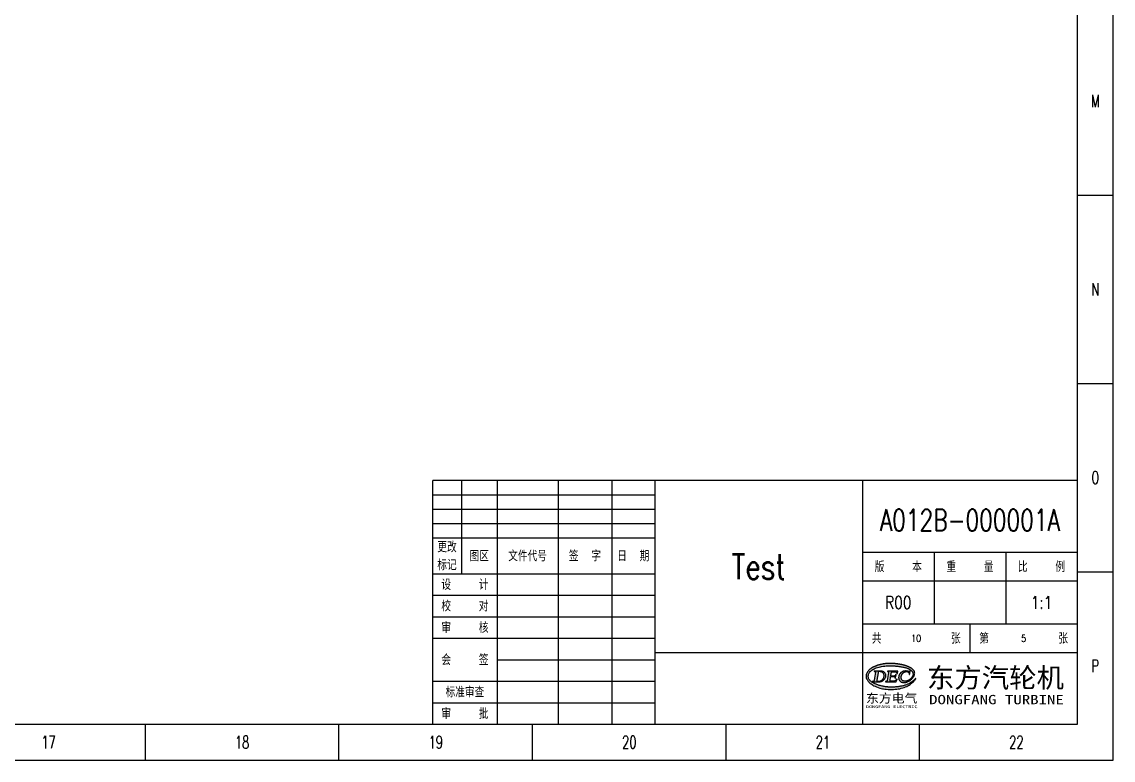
# Model space of a CAD drawing. Header units: millimetres. Extents: x 0 to 1189, y 0 to 841.
# Drawn here: x 884.3 to 1189, y 0 to 206 of the extents above; entities that cross this region are included whole.
import ezdxf
from ezdxf.enums import TextEntityAlignment as Align

# ---------------------------------------------------------------- set-up
doc = ezdxf.new("R2010")
doc.units = ezdxf.units.MM
doc.layers.add('PDM_Title', color=7, linetype='Continuous')
doc.styles.add('HZ', font='TXT.SHX', dxfattribs={"width": 0.667, "bigfont": 'HZTXT.SHX'})
doc.styles.add('pdmHT', font='SIMHEI.TTF')

# ---------------------------------------------------------------- blocks, each defined once
blk = doc.blocks.new('FitPDM_DWGFrame')
at = {"layer": 'PDM_Title'}
h = blk.add_hatch(color=2, dxfattribs=at)
h.paths.add_polyline_path([(1122.25, 24.86), (1122.24, 24.83), (1122.23, 24.81), (1122.24, 24.79), (1122.26, 24.76), (1122.47, 24.76), (1122.51, 24.74), (1122.55, 24.72), (1122.59, 24.67), (1122.62, 24.62), (1122.63, 24.53), (1122.26, 22.33), (1122.25, 22.22), (1122.2, 22.15), (1122.15, 22.08), (1122.08, 22.01), (1122, 21.96), (1121.91, 21.96), (1121.82, 21.94), (1121.75, 21.93), (1121.73, 21.88), (1121.75, 21.84), (1121.79, 21.84), (1123.5, 21.84), (1123.71, 21.86), (1123.92, 21.89), (1124.13, 21.93), (1124.32, 21.99), (1124.48, 22.06), (1124.7, 22.17), (1124.88, 22.28), (1125.01, 22.39), (1125.17, 22.56), (1125.29, 22.72), (1125.38, 22.87), (1125.45, 23.05), (1125.51, 23.2), (1125.53, 23.41), (1125.54, 23.59), (1125.53, 23.78), (1125.5, 23.96), (1125.44, 24.13), (1125.33, 24.3), (1125.18, 24.47), (1124.96, 24.62), (1124.76, 24.71), (1124.48, 24.8), (1124.21, 24.86), (1123.96, 24.86)])
h.paths.add_polyline_path([(1123.45, 24.62), (1123.4, 24.56), (1123.37, 24.48), (1123.34, 24.38), (1122.99, 22.35), (1122.97, 22.24), (1122.97, 22.15), (1122.97, 22.09), (1123.05, 22.04), (1123.14, 22.01), (1123.32, 22.01), (1123.52, 22.02), (1123.64, 22.03), (1123.77, 22.05), (1123.91, 22.09), (1124, 22.12), (1124.1, 22.15), (1124.18, 22.19), (1124.28, 22.24), (1124.36, 22.29), (1124.43, 22.35), (1124.51, 22.39), (1124.57, 22.43), (1124.62, 22.49), (1124.68, 22.57), (1124.72, 22.63), (1124.77, 22.71), (1124.81, 22.78), (1124.83, 22.82), (1124.89, 22.91), (1124.92, 22.99), (1124.95, 23.08), (1124.98, 23.19), (1125, 23.29), (1125.03, 23.4), (1125.04, 23.51), (1125.04, 23.6), (1125.04, 23.69), (1125, 23.9), (1124.96, 24.04), (1124.93, 24.09), (1124.89, 24.17), (1124.84, 24.22), (1124.81, 24.27), (1124.76, 24.33), (1124.72, 24.38), (1124.66, 24.43), (1124.58, 24.5), (1124.5, 24.53), (1124.4, 24.58), (1124.27, 24.63), (1124.08, 24.68), (1123.94, 24.7), (1123.81, 24.71), (1123.72, 24.7)], flags=0)
h.paths.add_polyline_path([(1127.21, 24.66), (1128.24, 24.65), (1128.31, 24.62), (1128.39, 24.59), (1128.44, 24.55), (1128.48, 24.51), (1128.52, 24.46), (1128.54, 24.41), (1128.56, 24.36), (1128.58, 24.25), (1128.6, 24.18), (1128.62, 24.16), (1128.64, 24.16), (1128.67, 24.16), (1128.71, 24.19), (1128.74, 24.23), (1128.76, 24.28), (1128.83, 24.75), (1128.83, 24.8), (1128.81, 24.83), (1128.78, 24.85), (1128.75, 24.86), (1126.02, 24.86), (1125.98, 24.84), (1125.98, 24.8), (1126, 24.76), (1126.12, 24.75), (1126.21, 24.73), (1126.28, 24.69), (1126.31, 24.64), (1126.32, 24.56), (1126.31, 24.49), (1125.9, 22.25), (1125.87, 22.17), (1125.84, 22.11), (1125.79, 22.06), (1125.75, 22), (1125.68, 21.96), (1125.63, 21.94), (1125.59, 21.93), (1125.43, 21.93), (1125.41, 21.92), (1125.4, 21.88), (1125.41, 21.86), (1125.43, 21.84), (1128.31, 21.84), (1128.35, 21.85), (1128.4, 21.89), (1128.42, 21.92), (1128.68, 22.51), (1128.69, 22.54), (1128.69, 22.58), (1128.67, 22.59), (1128.64, 22.61), (1128.6, 22.61), (1128.57, 22.6), (1128.53, 22.56), (1128.5, 22.51), (1128.47, 22.46), (1128.43, 22.4), (1128.35, 22.34), (1128.25, 22.27), (1128.17, 22.21), (1128.1, 22.17), (1128.02, 22.12), (1127.94, 22.08), (1127.88, 22.05), (1127.8, 22.03), (1127.72, 22.02), (1127.65, 22.01), (1126.84, 22), (1126.78, 22.02), (1126.73, 22.05), (1126.71, 22.07), (1126.7, 22.16), (1126.7, 22.26), (1126.86, 23.2), (1126.87, 23.25), (1126.88, 23.28), (1126.91, 23.3), (1126.98, 23.31), (1127.71, 23.31), (1127.83, 23.29), (1127.93, 23.27), (1127.99, 23.22), (1128.03, 23.17), (1128.07, 23.11), (1128.09, 23.05), (1128.08, 22.99), (1128.08, 22.95), (1128.09, 22.9), (1128.11, 22.89), (1128.15, 22.89), (1128.18, 22.9), (1128.21, 22.92), (1128.22, 22.94), (1128.38, 23.82), (1128.39, 23.87), (1128.39, 23.89), (1128.37, 23.9), (1128.34, 23.91), (1128.31, 23.91), (1128.29, 23.89), (1128.27, 23.83), (1128.25, 23.76), (1128.23, 23.7), (1128.2, 23.65), (1128.15, 23.61), (1128.12, 23.58), (1128.05, 23.54), (1127.99, 23.51), (1127.92, 23.48), (1127.87, 23.48), (1126.97, 23.48), (1126.93, 23.51), (1126.92, 23.56), (1126.94, 23.65), (1127.09, 24.52), (1127.1, 24.57), (1127.12, 24.6), (1127.14, 24.63)])
h.paths.add_polyline_path([(1133.82, 22.6), (1133.86, 22.66), (1133.9, 22.72), (1133.91, 22.73), (1133.91, 22.75), (1133.91, 22.77), (1133.89, 22.79), (1133.88, 22.82), (1133.85, 22.82), (1133.81, 22.81), (1133.77, 22.77), (1133.73, 22.72), (1133.69, 22.66), (1133.67, 22.64), (1133.53, 22.49), (1133.35, 22.34), (1133.27, 22.26), (1133.17, 22.18), (1133.06, 22.07), (1132.96, 22), (1132.87, 21.94), (1132.78, 21.87), (1132.59, 21.72), (1132.46, 21.64), (1132.27, 21.53), (1132.09, 21.42), (1131.9, 21.33), (1131.73, 21.24), (1131.64, 21.2), (1131.58, 21.17), (1131.41, 21.11), (1131.26, 21.04), (1131.06, 20.97), (1130.87, 20.9), (1130.66, 20.83), (1130.46, 20.77), (1130.24, 20.72), (1130.03, 20.69), (1129.83, 20.66), (1129.62, 20.61), (1129.42, 20.58), (1129.13, 20.54), (1128.94, 20.51), (1128.7, 20.48), (1128.47, 20.46), (1128.21, 20.44), (1127.92, 20.41), (1127.57, 20.39), (1127.21, 20.39), (1127.03, 20.38), (1126.79, 20.37), (1126.4, 20.39), (1126.2, 20.41), (1126.06, 20.43), (1125.83, 20.46), (1125.65, 20.46), (1125.43, 20.51), (1125.14, 20.54), (1124.95, 20.59), (1124.74, 20.61), (1124.46, 20.67), (1124.19, 20.73), (1123.91, 20.79), (1123.64, 20.87), (1123.26, 20.99), (1123.05, 21.08), (1122.8, 21.17), (1122.58, 21.27), (1122.4, 21.35), (1122.22, 21.43), (1122.05, 21.54), (1121.82, 21.64), (1121.64, 21.77), (1121.48, 21.89), (1121.32, 22.04), (1121.17, 22.18), (1121.02, 22.36), (1120.94, 22.46), (1120.81, 22.65), (1120.72, 22.83), (1120.65, 23.06), (1120.61, 23.28), (1120.6, 23.54), (1120.64, 23.77), (1120.7, 24.01), (1120.79, 24.16), (1120.87, 24.32), (1121.01, 24.51), (1121.16, 24.7), (1121.34, 24.87), (1121.59, 25.07), (1121.89, 25.26), (1121.99, 25.33), (1122.23, 25.45), (1122.48, 25.58), (1122.85, 25.73), (1123.23, 25.83), (1123.63, 25.95), (1124.01, 26.05), (1124.32, 26.11), (1124.83, 26.19), (1125.23, 26.25), (1125.62, 26.29), (1126, 26.32), (1126.34, 26.35), (1127.25, 26.34), (1127.8, 26.31), (1128.02, 26.29), (1128.26, 26.27), (1128.47, 26.25), (1128.7, 26.24), (1128.92, 26.21), (1129.11, 26.18), (1129.34, 26.15), (1129.52, 26.12), (1129.75, 26.09), (1129.99, 26.04), (1130.26, 25.99), (1130.52, 25.93), (1130.71, 25.87), (1130.93, 25.82), (1131.1, 25.78), (1131.3, 25.74), (1131.46, 25.68), (1131.65, 25.61), (1131.76, 25.54), (1131.87, 25.51), (1131.98, 25.46), (1132.07, 25.4), (1132.15, 25.36), (1132.25, 25.3), (1132.36, 25.23), (1132.46, 25.16), (1132.53, 25.09), (1132.62, 25.02), (1132.69, 24.95), (1132.8, 24.86), (1132.87, 24.77), (1132.91, 24.69), (1132.95, 24.63), (1133, 24.55), (1133.04, 24.49), (1133.06, 24.41), (1133.09, 24.32), (1133.11, 24.21), (1133.11, 24.03), (1133.11, 23.88), (1133.09, 23.75), (1133.06, 23.66), (1133.04, 23.57), (1133.01, 23.47), (1132.95, 23.36), (1132.9, 23.29), (1132.82, 23.15), (1132.74, 23.05), (1132.68, 22.95), (1132.57, 22.85), (1132.49, 22.77), (1132.4, 22.68), (1132.34, 22.62), (1132.23, 22.54), (1132.15, 22.48), (1132.06, 22.42), (1131.97, 22.37), (1131.84, 22.31), (1131.76, 22.26), (1131.68, 22.23), (1131.59, 22.18), (1131.49, 22.14), (1131.35, 22.12), (1131.22, 22.09), (1131.07, 22.05), (1130.87, 22.05), (1130.65, 22.05), (1130.56, 22.08), (1130.44, 22.11), (1130.36, 22.14), (1130.29, 22.18), (1130.22, 22.22), (1130.16, 22.26), (1130.12, 22.3), (1130.08, 22.33), (1130.04, 22.35), (1130.01, 22.4), (1129.98, 22.44), (1129.96, 22.48), (1129.93, 22.53), (1129.9, 22.59), (1129.88, 22.65), (1129.86, 22.72), (1129.84, 22.79), (1129.82, 22.88), (1129.81, 22.97), (1129.79, 23.11), (1129.79, 23.24), (1129.82, 23.34), (1129.83, 23.41), (1129.84, 23.48), (1129.87, 23.57), (1129.9, 23.65), (1129.93, 23.73), (1129.96, 23.79), (1129.99, 23.85), (1130.02, 23.91), (1130.04, 23.97), (1130.06, 24), (1130.1, 24.04), (1130.12, 24.08), (1130.16, 24.11), (1130.18, 24.13), (1130.19, 24.16), (1130.21, 24.18), (1130.24, 24.22), (1130.25, 24.24), (1130.27, 24.26), (1130.32, 24.3), (1130.35, 24.35), (1130.45, 24.42), (1130.53, 24.48), (1130.63, 24.53), (1130.72, 24.59), (1130.8, 24.62), (1130.87, 24.65), (1130.98, 24.68), (1131.06, 24.7), (1131.12, 24.73), (1131.23, 24.73), (1131.38, 24.73), (1131.46, 24.71), (1131.55, 24.68), (1131.63, 24.66), (1131.71, 24.62), (1131.77, 24.58), (1131.82, 24.54), (1131.87, 24.49), (1131.92, 24.43), (1131.96, 24.39), (1131.99, 24.34), (1132, 24.29), (1132.03, 24.23), (1132.03, 24.16), (1132.05, 24.07), (1132.07, 23.99), (1132.07, 23.91), (1132.08, 23.89), (1132.1, 23.89), (1132.14, 23.88), (1132.15, 23.89), (1132.17, 23.91), (1132.17, 23.99), (1132.18, 24.11), (1132.3, 24.82), (1132.3, 24.85), (1132.28, 24.87), (1132.26, 24.89), (1132.22, 24.89), (1132.18, 24.87), (1132.15, 24.85), (1132.13, 24.82), (1132.12, 24.8), (1132.09, 24.78), (1132.04, 24.76), (1132, 24.75), (1131.95, 24.75), (1131.88, 24.76), (1131.82, 24.78), (1131.73, 24.8), (1131.63, 24.82), (1131.54, 24.85), (1131.43, 24.86), (1131.31, 24.87), (1131.16, 24.89), (1131, 24.89), (1130.84, 24.87), (1130.68, 24.86), (1130.58, 24.84), (1130.5, 24.82), (1130.39, 24.79), (1130.3, 24.76), (1130.22, 24.73), (1130.15, 24.71), (1130.06, 24.65), (1129.97, 24.6), (1129.9, 24.56), (1129.85, 24.51), (1129.8, 24.47), (1129.74, 24.42), (1129.66, 24.34), (1129.58, 24.26), (1129.52, 24.19), (1129.48, 24.13), (1129.43, 24.08), (1129.38, 24.01), (1129.34, 23.93), (1129.3, 23.86), (1129.27, 23.77), (1129.23, 23.7), (1129.19, 23.6), (1129.17, 23.52), (1129.17, 23.46), (1129.15, 23.41), (1129.14, 23.3), (1129.11, 23.21), (1129.11, 23.14), (1129.1, 23.05), (1129.09, 23.01), (1129.1, 22.98), (1129.11, 22.89), (1129.12, 22.8), (1129.14, 22.71), (1129.14, 22.62), (1129.16, 22.54), (1129.21, 22.44), (1129.25, 22.37), (1129.3, 22.29), (1129.34, 22.23), (1129.39, 22.17), (1129.44, 22.13), (1129.5, 22.06), (1129.55, 22), (1129.62, 21.95), (1129.7, 21.89), (1129.78, 21.84), (1129.85, 21.81), (1129.92, 21.79), (1130.04, 21.75), (1130.15, 21.71), (1130.27, 21.69), (1130.42, 21.68), (1130.57, 21.67), (1130.74, 21.68), (1130.91, 21.69), (1131.07, 21.71), (1131.22, 21.74), (1131.33, 21.77), (1131.41, 21.79), (1131.49, 21.82), (1131.61, 21.86), (1131.68, 21.91), (1131.77, 21.94), (1131.87, 22), (1131.94, 22.04), (1132.01, 22.08), (1132.11, 22.14), (1132.18, 22.2), (1132.29, 22.26), (1132.35, 22.31), (1132.41, 22.36), (1132.46, 22.38), (1132.53, 22.45), (1132.61, 22.5), (1132.67, 22.56), (1132.72, 22.62), (1132.77, 22.65), (1132.83, 22.71), (1132.85, 22.75), (1132.91, 22.8), (1132.94, 22.86), (1132.98, 22.88), (1133.01, 22.92), (1133.04, 22.95), (1133.06, 22.99), (1133.1, 23.04), (1133.14, 23.08), (1133.16, 23.12), (1133.2, 23.18), (1133.24, 23.24), (1133.28, 23.28), (1133.31, 23.35), (1133.36, 23.4), (1133.38, 23.45), (1133.4, 23.49), (1133.42, 23.56), (1133.44, 23.61), (1133.47, 23.69), (1133.5, 23.76), (1133.52, 23.84), (1133.54, 23.91), (1133.56, 23.99), (1133.57, 24.08), (1133.58, 24.24), (1133.57, 24.46), (1133.55, 24.58), (1133.52, 24.66), (1133.49, 24.75), (1133.46, 24.8), (1133.43, 24.86), (1133.39, 24.93), (1133.34, 25), (1133.3, 25.05), (1133.26, 25.11), (1133.2, 25.16), (1133.14, 25.25), (1133.06, 25.31), (1133, 25.38), (1132.94, 25.42), (1132.86, 25.49), (1132.79, 25.55), (1132.71, 25.61), (1132.65, 25.66), (1132.57, 25.7), (1132.5, 25.74), (1132.41, 25.79), (1132.34, 25.83), (1132.27, 25.87), (1132.2, 25.9), (1132.12, 25.94), (1132.06, 25.98), (1132.02, 25.99), (1131.96, 26.01), (1131.86, 26.07), (1131.76, 26.1), (1131.69, 26.14), (1131.59, 26.17), (1131.51, 26.21), (1131.43, 26.24), (1131.35, 26.27), (1131.27, 26.31), (1131.18, 26.33), (1131.09, 26.36), (1131.01, 26.38), (1130.92, 26.42), (1130.82, 26.45), (1130.72, 26.47), (1130.62, 26.5), (1130.53, 26.53), (1130.43, 26.55), (1130.33, 26.58), (1130.22, 26.6), (1130.12, 26.62), (1130.04, 26.64), (1129.95, 26.66), (1129.82, 26.68), (1129.74, 26.7), (1129.64, 26.71), (1129.57, 26.74), (1129.46, 26.75), (1129.38, 26.77), (1129.27, 26.79), (1129.11, 26.81), (1129, 26.83), (1128.91, 26.85), (1128.8, 26.87), (1128.67, 26.88), (1128.49, 26.9), (1128.34, 26.92), (1128.14, 26.94), (1127.95, 26.95), (1127.75, 26.95), (1127.54, 26.96), (1127.27, 26.97), (1126.96, 26.98), (1126.61, 26.99), (1126.37, 26.98), (1126.1, 26.96), (1125.88, 26.96), (1125.62, 26.95), (1125.41, 26.93), (1125.24, 26.9), (1125.05, 26.88), (1124.9, 26.86), (1124.8, 26.84), (1124.71, 26.82), (1124.61, 26.8), (1124.48, 26.78), (1124.39, 26.76), (1124.25, 26.73), (1124.14, 26.71), (1124.06, 26.69), (1123.95, 26.66), (1123.82, 26.64), (1123.73, 26.62), (1123.65, 26.59), (1123.54, 26.56), (1123.43, 26.53), (1123.33, 26.5), (1123.24, 26.47), (1123.18, 26.45), (1123.09, 26.42), (1122.99, 26.38), (1122.91, 26.37), (1122.85, 26.33), (1122.78, 26.31), (1122.7, 26.27), (1122.6, 26.24), (1122.52, 26.2), (1122.43, 26.17), (1122.34, 26.13), (1122.25, 26.09), (1122.17, 26.04), (1122.08, 26), (1122, 25.96), (1121.91, 25.92), (1121.84, 25.87), (1121.75, 25.83), (1121.66, 25.78), (1121.57, 25.73), (1121.5, 25.69), (1121.43, 25.64), (1121.35, 25.58), (1121.24, 25.51), (1121.09, 25.38), (1120.91, 25.23), (1120.71, 25.05), (1120.55, 24.84), (1120.39, 24.65), (1120.29, 24.45), (1120.19, 24.23), (1120.12, 24.09), (1120.07, 23.88), (1120.02, 23.67), (1120.01, 23.51), (1120.01, 23.4), (1120, 23.3), (1120.01, 23.21), (1120.06, 22.94), (1120.14, 22.74), (1120.27, 22.48), (1120.39, 22.31), (1120.51, 22.13), (1120.66, 21.96), (1120.81, 21.78), (1120.98, 21.62), (1121.18, 21.44), (1121.42, 21.27), (1121.68, 21.09), (1121.93, 20.92), (1122.19, 20.78), (1122.53, 20.64), (1122.9, 20.47), (1123.38, 20.29), (1123.87, 20.13), (1124.21, 20.02), (1124.56, 19.95), (1124.89, 19.88), (1125.29, 19.83), (1125.63, 19.79), (1126.14, 19.76), (1126.76, 19.72), (1127.27, 19.71), (1127.64, 19.75), (1128.12, 19.77), (1128.55, 19.83), (1128.95, 19.89), (1129.39, 19.95), (1129.85, 20.06), (1130.27, 20.17), (1130.66, 20.31), (1130.99, 20.43), (1131.35, 20.59), (1131.7, 20.75), (1132, 20.92), (1132.34, 21.15), (1132.63, 21.36), (1132.82, 21.51), (1132.92, 21.59), (1133, 21.66), (1133.14, 21.8), (1133.32, 21.98), (1133.46, 22.16), (1133.56, 22.29), (1133.67, 22.41)])
at = {"layer": 'PDM_Title', "color": 2}
for p, q in [((1189, 0), (1189, 841)), ((1179, 157.69), (1189, 157.69)), ((1179, 105.12), (1189, 105.12)), ((1007, 78), (1007, 52)), ((1017, 78), (1017, 10)), ((1034, 78), (1034, 10)), ((1049, 78), (1049, 10)), ((1061, 78), (1061, 10)), ((1119, 78), (1119, 10)), ((999, 74), (1061, 74)), ((999, 70), (1061, 70)), ((999, 66), (1061, 66)), ((999, 62), (1061, 62)), ((1119, 58), (1179, 58)), ((1139, 58), (1139, 38)), ((1159, 58), (1159, 38)), ((999, 52), (1061, 52)), ((1179, 52.56), (1189, 52.56)), ((1119, 50), (1179, 50)), ((999, 46), (1061, 46)), ((999, 40), (1061, 40)), ((1119, 38), (1179, 38)), ((1149, 38), (1149, 30)), ((999, 34), (1061, 34)), ((1017, 28), (1061, 28)), ((1061, 30), (1119, 30)), ((1119, 30), (1179, 30)), ((1120.29, 24.45), (1120.19, 24.23)), ((1120.39, 24.65), (1120.29, 24.45)), ((1120.55, 24.84), (1120.39, 24.65)), ((1120.71, 25.05), (1120.55, 24.84)), ((1120.91, 25.23), (1120.71, 25.05)), ((1120.87, 24.32), (1121.01, 24.51)), ((1121.09, 25.38), (1120.91, 25.23)), ((1121.01, 24.51), (1121.16, 24.7)), ((1121.24, 25.51), (1121.09, 25.38)), ((1121.16, 24.7), (1121.34, 24.87)), ((1121.35, 25.58), (1121.24, 25.51)), ((1121.34, 24.87), (1121.59, 25.07)), ((1121.43, 25.64), (1121.35, 25.58)), ((1121.5, 25.69), (1121.43, 25.64)), ((1121.57, 25.73), (1121.5, 25.69)), ((1121.66, 25.78), (1121.57, 25.73)), ((1121.59, 25.07), (1121.89, 25.26)), ((1121.75, 25.83), (1121.66, 25.78)), ((1121.84, 25.87), (1121.75, 25.83)), ((1121.91, 25.92), (1121.84, 25.87)), ((1121.89, 25.26), (1121.99, 25.33)), ((1122, 25.96), (1121.91, 25.92)), ((1121.99, 25.33), (1122.23, 25.45)), ((1122.08, 26), (1122, 25.96)), ((1122.17, 26.04), (1122.08, 26)), ((1122.25, 26.09), (1122.17, 26.04)), ((1122.23, 25.45), (1122.48, 25.58)), ((1122.24, 24.83), (1122.23, 24.81)), ((1122.23, 24.81), (1122.24, 24.79)), ((1122.25, 24.86), (1122.24, 24.83)), ((1122.24, 24.79), (1122.26, 24.76)), ((1122.34, 26.13), (1122.25, 26.09)), ((1123.96, 24.86), (1122.25, 24.86)), ((1122.26, 24.76), (1122.47, 24.76)), ((1122.63, 24.53), (1122.26, 22.33)), ((1122.43, 26.17), (1122.34, 26.13)), ((1122.52, 26.2), (1122.43, 26.17)), ((1122.47, 24.76), (1122.51, 24.74)), ((1122.48, 25.58), (1122.85, 25.73)), ((1122.51, 24.74), (1122.55, 24.72)), ((1122.6, 26.24), (1122.52, 26.2)), ((1122.55, 24.72), (1122.59, 24.67)), ((1122.59, 24.67), (1122.62, 24.62)), ((1122.7, 26.27), (1122.6, 26.24)), ((1122.62, 24.62), (1122.63, 24.53)), ((1122.78, 26.31), (1122.7, 26.27)), ((1122.85, 26.33), (1122.78, 26.31)), ((1122.91, 26.37), (1122.85, 26.33)), ((1122.85, 25.73), (1123.23, 25.83)), ((1122.99, 26.38), (1122.91, 26.37)), ((1123.09, 26.42), (1122.99, 26.38)), ((1123.34, 24.38), (1122.99, 22.35)), ((1123.18, 26.45), (1123.09, 26.42)), ((1123.24, 26.47), (1123.18, 26.45)), ((1123.23, 25.83), (1123.63, 25.95)), ((1123.33, 26.5), (1123.24, 26.47)), ((1123.43, 26.53), (1123.33, 26.5)), ((1123.37, 24.48), (1123.34, 24.38)), ((1123.4, 24.56), (1123.37, 24.48)), ((1123.45, 24.62), (1123.4, 24.56)), ((1123.54, 26.56), (1123.43, 26.53)), ((1123.72, 24.7), (1123.45, 24.62)), ((1123.65, 26.59), (1123.54, 26.56)), ((1123.63, 25.95), (1124.01, 26.05)), ((1123.73, 26.62), (1123.65, 26.59)), ((1123.81, 24.71), (1123.72, 24.7)), ((1123.82, 26.64), (1123.73, 26.62)), ((1123.94, 24.7), (1123.81, 24.71)), ((1123.95, 26.66), (1123.82, 26.64)), ((1124.08, 24.68), (1123.94, 24.7)), ((1124.06, 26.69), (1123.95, 26.66)), ((1124.21, 24.86), (1123.96, 24.86)), ((1124.01, 26.05), (1124.32, 26.11)), ((1124.14, 26.71), (1124.06, 26.69)), ((1124.27, 24.63), (1124.08, 24.68)), ((1124.25, 26.73), (1124.14, 26.71)), ((1124.48, 24.8), (1124.21, 24.86)), ((1124.39, 26.76), (1124.25, 26.73)), ((1124.4, 24.58), (1124.27, 24.63)), ((1124.32, 26.11), (1124.83, 26.19)), ((1124.48, 26.78), (1124.39, 26.76)), ((1124.5, 24.53), (1124.4, 24.58)), ((1124.61, 26.8), (1124.48, 26.78)), ((1124.76, 24.71), (1124.48, 24.8)), ((1124.58, 24.5), (1124.5, 24.53)), ((1124.66, 24.43), (1124.58, 24.5)), ((1124.71, 26.82), (1124.61, 26.8)), ((1124.72, 24.38), (1124.66, 24.43)), ((1124.8, 26.84), (1124.71, 26.82)), ((1124.76, 24.33), (1124.72, 24.38)), ((1124.96, 24.62), (1124.76, 24.71)), ((1124.9, 26.86), (1124.8, 26.84)), ((1124.83, 26.19), (1125.23, 26.25)), ((1125.05, 26.88), (1124.9, 26.86)), ((1125.18, 24.47), (1124.96, 24.62)), ((1125.24, 26.9), (1125.05, 26.88)), ((1125.33, 24.3), (1125.18, 24.47)), ((1125.23, 26.25), (1125.62, 26.29)), ((1125.41, 26.93), (1125.24, 26.9)), ((1125.62, 26.95), (1125.41, 26.93)), ((1125.88, 26.96), (1125.62, 26.95)), ((1125.62, 26.29), (1126, 26.32)), ((1126.1, 26.96), (1125.88, 26.96)), ((1126.31, 24.49), (1125.9, 22.25)), ((1126.02, 24.86), (1125.98, 24.84)), ((1125.98, 24.84), (1125.98, 24.8)), ((1125.98, 24.8), (1126, 24.76)), ((1126, 26.32), (1126.34, 26.35)), ((1126, 24.76), (1126.12, 24.75)), ((1128.75, 24.86), (1126.02, 24.86)), ((1126.37, 26.98), (1126.1, 26.96)), ((1126.12, 24.75), (1126.21, 24.73)), ((1126.21, 24.73), (1126.28, 24.69)), ((1126.28, 24.69), (1126.31, 24.64)), ((1126.31, 24.64), (1126.32, 24.56)), ((1126.32, 24.56), (1126.31, 24.49)), ((1126.34, 26.35), (1127.25, 26.34)), ((1126.61, 26.99), (1126.37, 26.98)), ((1126.96, 26.98), (1126.61, 26.99)), ((1126.94, 23.65), (1127.09, 24.52)), ((1127.27, 26.97), (1126.96, 26.98)), ((1127.09, 24.52), (1127.1, 24.57)), ((1127.1, 24.57), (1127.12, 24.6)), ((1127.12, 24.6), (1127.14, 24.63)), ((1127.14, 24.63), (1127.21, 24.66)), ((1127.21, 24.66), (1128.24, 24.65)), ((1127.25, 26.34), (1127.8, 26.31)), ((1127.54, 26.96), (1127.27, 26.97)), ((1127.75, 26.95), (1127.54, 26.96)), ((1127.95, 26.95), (1127.75, 26.95)), ((1127.8, 26.31), (1128.02, 26.29)), ((1128.14, 26.94), (1127.95, 26.95)), ((1128.02, 26.29), (1128.26, 26.27)), ((1128.34, 26.92), (1128.14, 26.94)), ((1128.24, 24.65), (1128.31, 24.62)), ((1128.26, 26.27), (1128.47, 26.25)), ((1128.31, 24.62), (1128.39, 24.59)), ((1128.49, 26.9), (1128.34, 26.92)), ((1128.39, 24.59), (1128.44, 24.55)), ((1128.44, 24.55), (1128.48, 24.51)), ((1128.47, 26.25), (1128.7, 26.24)), ((1128.48, 24.51), (1128.52, 24.46)), ((1128.67, 26.88), (1128.49, 26.9)), ((1128.52, 24.46), (1128.54, 24.41)), ((1128.54, 24.41), (1128.56, 24.36)), ((1128.8, 26.87), (1128.67, 26.88)), ((1128.7, 26.24), (1128.92, 26.21)), ((1128.78, 24.85), (1128.75, 24.86)), ((1128.76, 24.28), (1128.83, 24.75)), ((1128.81, 24.83), (1128.78, 24.85)), ((1128.91, 26.85), (1128.8, 26.87)), ((1128.83, 24.8), (1128.81, 24.83)), ((1128.83, 24.75), (1128.83, 24.8)), ((1129, 26.83), (1128.91, 26.85)), ((1128.92, 26.21), (1129.11, 26.18)), ((1129.11, 26.81), (1129, 26.83)), ((1129.27, 26.79), (1129.11, 26.81)), ((1129.11, 26.18), (1129.34, 26.15)), ((1129.38, 26.77), (1129.27, 26.79)), ((1129.34, 26.15), (1129.52, 26.12)), ((1129.46, 26.75), (1129.38, 26.77)), ((1129.57, 26.74), (1129.46, 26.75)), ((1129.52, 26.12), (1129.75, 26.09)), ((1129.64, 26.71), (1129.57, 26.74)), ((1129.74, 26.7), (1129.64, 26.71)), ((1129.74, 24.42), (1129.66, 24.34)), ((1129.82, 26.68), (1129.74, 26.7)), ((1129.8, 24.47), (1129.74, 24.42)), ((1129.75, 26.09), (1129.99, 26.04)), ((1129.85, 24.51), (1129.8, 24.47)), ((1129.95, 26.66), (1129.82, 26.68)), ((1129.9, 24.56), (1129.85, 24.51)), ((1129.97, 24.6), (1129.9, 24.56)), ((1130.04, 26.64), (1129.95, 26.66)), ((1130.06, 24.65), (1129.97, 24.6)), ((1129.99, 26.04), (1130.26, 25.99)), ((1130.12, 26.62), (1130.04, 26.64)), ((1130.15, 24.71), (1130.06, 24.65)), ((1130.22, 26.6), (1130.12, 26.62)), ((1130.22, 24.73), (1130.15, 24.71)), ((1130.33, 26.58), (1130.22, 26.6)), ((1130.3, 24.76), (1130.22, 24.73)), ((1130.26, 25.99), (1130.52, 25.93)), ((1130.39, 24.79), (1130.3, 24.76)), ((1130.43, 26.55), (1130.33, 26.58)), ((1130.35, 24.35), (1130.45, 24.42)), ((1130.5, 24.82), (1130.39, 24.79)), ((1130.53, 26.53), (1130.43, 26.55)), ((1130.45, 24.42), (1130.53, 24.48)), ((1130.58, 24.84), (1130.5, 24.82)), ((1130.52, 25.93), (1130.71, 25.87)), ((1130.62, 26.5), (1130.53, 26.53)), ((1130.53, 24.48), (1130.63, 24.53)), ((1130.68, 24.86), (1130.58, 24.84)), ((1130.72, 26.47), (1130.62, 26.5)), ((1130.63, 24.53), (1130.72, 24.59)), ((1130.84, 24.87), (1130.68, 24.86)), ((1130.71, 25.87), (1130.93, 25.82)), ((1130.82, 26.45), (1130.72, 26.47)), ((1130.72, 24.59), (1130.8, 24.62)), ((1130.8, 24.62), (1130.87, 24.65)), ((1130.92, 26.42), (1130.82, 26.45)), ((1131, 24.89), (1130.84, 24.87)), ((1130.87, 24.65), (1130.98, 24.68)), ((1131.01, 26.38), (1130.92, 26.42)), ((1130.93, 25.82), (1131.1, 25.78)), ((1130.98, 24.68), (1131.06, 24.7)), ((1131.16, 24.89), (1131, 24.89)), ((1131.09, 26.36), (1131.01, 26.38)), ((1131.06, 24.7), (1131.12, 24.73)), ((1131.18, 26.33), (1131.09, 26.36)), ((1131.1, 25.78), (1131.3, 25.74)), ((1131.12, 24.73), (1131.23, 24.73)), ((1131.31, 24.87), (1131.16, 24.89)), ((1131.27, 26.31), (1131.18, 26.33)), ((1131.23, 24.73), (1131.38, 24.73)), ((1131.35, 26.27), (1131.27, 26.31)), ((1131.3, 25.74), (1131.46, 25.68)), ((1131.43, 24.86), (1131.31, 24.87)), ((1131.43, 26.24), (1131.35, 26.27)), ((1131.38, 24.73), (1131.46, 24.71)), ((1131.51, 26.21), (1131.43, 26.24)), ((1131.54, 24.85), (1131.43, 24.86)), ((1131.46, 25.68), (1131.65, 25.61)), ((1131.46, 24.71), (1131.55, 24.68)), ((1131.59, 26.17), (1131.51, 26.21)), ((1131.63, 24.82), (1131.54, 24.85)), ((1131.55, 24.68), (1131.63, 24.66)), ((1131.69, 26.14), (1131.59, 26.17)), ((1131.73, 24.8), (1131.63, 24.82)), ((1131.63, 24.66), (1131.71, 24.62)), ((1131.65, 25.61), (1131.76, 25.54)), ((1131.76, 26.1), (1131.69, 26.14)), ((1131.71, 24.62), (1131.77, 24.58)), ((1131.82, 24.78), (1131.73, 24.8)), ((1131.86, 26.07), (1131.76, 26.1)), ((1131.76, 25.54), (1131.87, 25.51)), ((1131.77, 24.58), (1131.82, 24.54)), ((1131.88, 24.76), (1131.82, 24.78)), ((1131.82, 24.54), (1131.87, 24.49)), ((1131.96, 26.01), (1131.86, 26.07)), ((1131.87, 25.51), (1131.98, 25.46)), ((1131.87, 24.49), (1131.92, 24.43)), ((1131.95, 24.75), (1131.88, 24.76)), ((1131.92, 24.43), (1131.96, 24.39)), ((1132, 24.75), (1131.95, 24.75)), ((1132.02, 25.99), (1131.96, 26.01)), ((1131.96, 24.39), (1131.99, 24.34)), ((1131.98, 25.46), (1132.07, 25.4)), ((1132.04, 24.76), (1132, 24.75)), ((1132.06, 25.98), (1132.02, 25.99)), ((1132.09, 24.78), (1132.04, 24.76)), ((1132.12, 25.94), (1132.06, 25.98)), ((1132.07, 25.4), (1132.15, 25.36)), ((1132.12, 24.8), (1132.09, 24.78)), ((1132.2, 25.9), (1132.12, 25.94)), ((1132.13, 24.82), (1132.12, 24.8)), ((1132.15, 24.85), (1132.13, 24.82)), ((1132.15, 25.36), (1132.25, 25.3)), ((1132.18, 24.87), (1132.15, 24.85)), ((1132.22, 24.89), (1132.18, 24.87)), ((1132.18, 24.11), (1132.3, 24.82)), ((1132.27, 25.87), (1132.2, 25.9)), ((1132.26, 24.89), (1132.22, 24.89)), ((1132.25, 25.3), (1132.36, 25.23)), ((1132.28, 24.87), (1132.26, 24.89)), ((1132.34, 25.83), (1132.27, 25.87)), ((1132.3, 24.85), (1132.28, 24.87)), ((1132.3, 24.82), (1132.3, 24.85)), ((1132.41, 25.79), (1132.34, 25.83)), ((1132.36, 25.23), (1132.46, 25.16)), ((1132.5, 25.74), (1132.41, 25.79)), ((1132.46, 25.16), (1132.53, 25.09)), ((1132.57, 25.7), (1132.5, 25.74)), ((1132.53, 25.09), (1132.62, 25.02)), ((1132.65, 25.66), (1132.57, 25.7)), ((1132.62, 25.02), (1132.69, 24.95)), ((1132.71, 25.61), (1132.65, 25.66)), ((1132.69, 24.95), (1132.8, 24.86)), ((1132.79, 25.55), (1132.71, 25.61)), ((1132.86, 25.49), (1132.79, 25.55)), ((1132.8, 24.86), (1132.87, 24.77)), ((1132.94, 25.42), (1132.86, 25.49)), ((1132.87, 24.77), (1132.91, 24.69)), ((1132.91, 24.69), (1132.95, 24.63)), ((1133, 25.38), (1132.94, 25.42)), ((1132.95, 24.63), (1133, 24.55)), ((1133.06, 25.31), (1133, 25.38)), ((1133, 24.55), (1133.04, 24.49)), ((1133.04, 24.49), (1133.06, 24.41)), ((1133.14, 25.25), (1133.06, 25.31)), ((1133.06, 24.41), (1133.09, 24.32)), ((1133.2, 25.16), (1133.14, 25.25)), ((1133.26, 25.11), (1133.2, 25.16)), ((1133.3, 25.05), (1133.26, 25.11)), ((1133.34, 25), (1133.3, 25.05)), ((1133.39, 24.93), (1133.34, 25)), ((1133.43, 24.86), (1133.39, 24.93)), ((1133.46, 24.8), (1133.43, 24.86)), ((1133.49, 24.75), (1133.46, 24.8)), ((1133.52, 24.66), (1133.49, 24.75)), ((1133.55, 24.58), (1133.52, 24.66)), ((1133.57, 24.46), (1133.55, 24.58)), ((1133.58, 24.24), (1133.57, 24.46)), ((999, 22), (1061, 22)), ((1120.01, 23.4), (1120, 23.3)), ((1120, 23.3), (1120.01, 23.21)), ((1120.02, 23.67), (1120.01, 23.51)), ((1120.01, 23.51), (1120.01, 23.4)), ((1120.01, 23.21), (1120.06, 22.94)), ((1120.07, 23.88), (1120.02, 23.67)), ((1120.06, 22.94), (1120.14, 22.74)), ((1120.12, 24.09), (1120.07, 23.88)), ((1120.19, 24.23), (1120.12, 24.09)), ((1120.14, 22.74), (1120.27, 22.48)), ((1120.27, 22.48), (1120.39, 22.31)), ((1120.39, 22.31), (1120.51, 22.13)), ((1120.51, 22.13), (1120.66, 21.96)), ((1120.6, 23.54), (1120.64, 23.77)), ((1120.61, 23.28), (1120.6, 23.54)), ((1120.65, 23.06), (1120.61, 23.28)), ((1120.64, 23.77), (1120.7, 24.01)), ((1120.72, 22.83), (1120.65, 23.06)), ((1120.66, 21.96), (1120.81, 21.78)), ((1120.7, 24.01), (1120.79, 24.16)), ((1120.81, 22.65), (1120.72, 22.83)), ((1120.79, 24.16), (1120.87, 24.32)), ((1120.94, 22.46), (1120.81, 22.65)), ((1120.81, 21.78), (1120.98, 21.62)), ((1121.02, 22.36), (1120.94, 22.46)), ((1120.98, 21.62), (1121.18, 21.44)), ((1121.17, 22.18), (1121.02, 22.36)), ((1121.32, 22.04), (1121.17, 22.18)), ((1121.18, 21.44), (1121.42, 21.27)), ((1121.48, 21.89), (1121.32, 22.04)), ((1121.64, 21.77), (1121.48, 21.89)), ((1121.82, 21.64), (1121.64, 21.77)), ((1121.75, 21.93), (1121.73, 21.88)), ((1121.73, 21.88), (1121.75, 21.84)), ((1121.82, 21.94), (1121.75, 21.93)), ((1121.75, 21.84), (1121.79, 21.84)), ((1121.79, 21.84), (1123.5, 21.84)), ((1121.91, 21.96), (1121.82, 21.94)), ((1122.05, 21.54), (1121.82, 21.64)), ((1122, 21.96), (1121.91, 21.96)), ((1122.08, 22.01), (1122, 21.96)), ((1122.22, 21.43), (1122.05, 21.54)), ((1122.15, 22.08), (1122.08, 22.01)), ((1122.2, 22.15), (1122.15, 22.08)), ((1122.25, 22.22), (1122.2, 22.15)), ((1122.4, 21.35), (1122.22, 21.43)), ((1122.26, 22.33), (1122.25, 22.22)), ((1122.58, 21.27), (1122.4, 21.35)), ((1122.99, 22.35), (1122.97, 22.24)), ((1122.97, 22.24), (1122.97, 22.15)), ((1122.97, 22.15), (1122.97, 22.09)), ((1122.97, 22.09), (1123.05, 22.04)), ((1123.05, 22.04), (1123.14, 22.01)), ((1123.14, 22.01), (1123.32, 22.01)), ((1123.32, 22.01), (1123.52, 22.02)), ((1123.5, 21.84), (1123.71, 21.86)), ((1123.52, 22.02), (1123.64, 22.03)), ((1123.64, 22.03), (1123.77, 22.05)), ((1123.71, 21.86), (1123.92, 21.89)), ((1123.77, 22.05), (1123.91, 22.09)), ((1123.91, 22.09), (1124, 22.12)), ((1123.92, 21.89), (1124.13, 21.93)), ((1124, 22.12), (1124.1, 22.15)), ((1124.1, 22.15), (1124.18, 22.19)), ((1124.13, 21.93), (1124.32, 21.99)), ((1124.18, 22.19), (1124.28, 22.24)), ((1124.28, 22.24), (1124.36, 22.29)), ((1124.32, 21.99), (1124.48, 22.06)), ((1124.36, 22.29), (1124.43, 22.35)), ((1124.43, 22.35), (1124.51, 22.39)), ((1124.48, 22.06), (1124.7, 22.17)), ((1124.51, 22.39), (1124.57, 22.43)), ((1124.57, 22.43), (1124.62, 22.49)), ((1124.62, 22.49), (1124.68, 22.57)), ((1124.68, 22.57), (1124.72, 22.63)), ((1124.7, 22.17), (1124.88, 22.28)), ((1124.72, 22.63), (1124.77, 22.71)), ((1124.81, 24.27), (1124.76, 24.33)), ((1124.77, 22.71), (1124.81, 22.78)), ((1124.84, 24.22), (1124.81, 24.27)), ((1124.81, 22.78), (1124.83, 22.82)), ((1124.83, 22.82), (1124.89, 22.91)), ((1124.89, 24.17), (1124.84, 24.22)), ((1124.88, 22.28), (1125.01, 22.39)), ((1124.93, 24.09), (1124.89, 24.17)), ((1124.89, 22.91), (1124.92, 22.99)), ((1124.92, 22.99), (1124.95, 23.08)), ((1124.96, 24.04), (1124.93, 24.09)), ((1124.95, 23.08), (1124.98, 23.19)), ((1125, 23.9), (1124.96, 24.04)), ((1124.98, 23.19), (1125, 23.29)), ((1125.04, 23.69), (1125, 23.9)), ((1125, 23.29), (1125.03, 23.4)), ((1125.01, 22.39), (1125.17, 22.56)), ((1125.03, 23.4), (1125.04, 23.51)), ((1125.04, 23.6), (1125.04, 23.69)), ((1125.04, 23.51), (1125.04, 23.6)), ((1125.17, 22.56), (1125.29, 22.72)), ((1125.29, 22.72), (1125.38, 22.87)), ((1125.44, 24.13), (1125.33, 24.3)), ((1125.38, 22.87), (1125.45, 23.05)), ((1125.41, 21.92), (1125.4, 21.88)), ((1125.4, 21.88), (1125.41, 21.86)), ((1125.43, 21.93), (1125.41, 21.92)), ((1125.41, 21.86), (1125.43, 21.84)), ((1125.59, 21.93), (1125.43, 21.93)), ((1125.43, 21.84), (1128.31, 21.84)), ((1125.5, 23.96), (1125.44, 24.13)), ((1125.45, 23.05), (1125.51, 23.2)), ((1125.53, 23.78), (1125.5, 23.96)), ((1125.51, 23.2), (1125.53, 23.41)), ((1125.54, 23.59), (1125.53, 23.78)), ((1125.53, 23.41), (1125.54, 23.59)), ((1125.63, 21.94), (1125.59, 21.93)), ((1125.68, 21.96), (1125.63, 21.94)), ((1125.75, 22), (1125.68, 21.96)), ((1125.79, 22.06), (1125.75, 22)), ((1125.84, 22.11), (1125.79, 22.06)), ((1125.87, 22.17), (1125.84, 22.11)), ((1125.9, 22.25), (1125.87, 22.17)), ((1126.7, 22.26), (1126.86, 23.2)), ((1126.7, 22.16), (1126.7, 22.26)), ((1126.71, 22.07), (1126.7, 22.16)), ((1126.73, 22.05), (1126.71, 22.07)), ((1126.78, 22.02), (1126.73, 22.05)), ((1126.84, 22), (1126.78, 22.02)), ((1127.65, 22.01), (1126.84, 22)), ((1126.86, 23.2), (1126.87, 23.25)), ((1126.87, 23.25), (1126.88, 23.28)), ((1126.88, 23.28), (1126.91, 23.3)), ((1126.91, 23.3), (1126.98, 23.31)), ((1126.92, 23.56), (1126.94, 23.65)), ((1126.93, 23.51), (1126.92, 23.56)), ((1126.97, 23.48), (1126.93, 23.51)), ((1127.87, 23.48), (1126.97, 23.48)), ((1126.98, 23.31), (1127.71, 23.31)), ((1127.72, 22.02), (1127.65, 22.01)), ((1127.71, 23.31), (1127.83, 23.29)), ((1127.8, 22.03), (1127.72, 22.02)), ((1127.88, 22.05), (1127.8, 22.03)), ((1127.83, 23.29), (1127.93, 23.27)), ((1127.92, 23.48), (1127.87, 23.48)), ((1127.94, 22.08), (1127.88, 22.05)), ((1127.99, 23.51), (1127.92, 23.48)), ((1127.93, 23.27), (1127.99, 23.22)), ((1128.02, 22.12), (1127.94, 22.08)), ((1128.05, 23.54), (1127.99, 23.51)), ((1127.99, 23.22), (1128.03, 23.17)), ((1128.1, 22.17), (1128.02, 22.12)), ((1128.03, 23.17), (1128.07, 23.11)), ((1128.12, 23.58), (1128.05, 23.54)), ((1128.07, 23.11), (1128.09, 23.05)), ((1128.09, 23.05), (1128.08, 22.99)), ((1128.08, 22.99), (1128.08, 22.95)), ((1128.08, 22.95), (1128.09, 22.9)), ((1128.09, 22.9), (1128.11, 22.89)), ((1128.17, 22.21), (1128.1, 22.17)), ((1128.11, 22.89), (1128.15, 22.89)), ((1128.15, 23.61), (1128.12, 23.58)), ((1128.2, 23.65), (1128.15, 23.61)), ((1128.15, 22.89), (1128.18, 22.9)), ((1128.25, 22.27), (1128.17, 22.21)), ((1128.18, 22.9), (1128.21, 22.92)), ((1128.23, 23.7), (1128.2, 23.65)), ((1128.21, 22.92), (1128.22, 22.94)), ((1128.22, 22.94), (1128.38, 23.82)), ((1128.25, 23.76), (1128.23, 23.7)), ((1128.27, 23.83), (1128.25, 23.76)), ((1128.35, 22.34), (1128.25, 22.27)), ((1128.29, 23.89), (1128.27, 23.83)), ((1128.31, 23.91), (1128.29, 23.89)), ((1128.34, 23.91), (1128.31, 23.91)), ((1128.31, 21.84), (1128.35, 21.85)), ((1128.37, 23.9), (1128.34, 23.91)), ((1128.43, 22.4), (1128.35, 22.34)), ((1128.35, 21.85), (1128.4, 21.89)), ((1128.39, 23.89), (1128.37, 23.9)), ((1128.38, 23.82), (1128.39, 23.87)), ((1128.39, 23.87), (1128.39, 23.89)), ((1128.4, 21.89), (1128.42, 21.92)), ((1128.42, 21.92), (1128.68, 22.51)), ((1128.47, 22.46), (1128.43, 22.4)), ((1128.5, 22.51), (1128.47, 22.46)), ((1128.53, 22.56), (1128.5, 22.51)), ((1128.57, 22.6), (1128.53, 22.56)), ((1128.56, 24.36), (1128.58, 24.25)), ((1128.6, 22.61), (1128.57, 22.6)), ((1128.58, 24.25), (1128.6, 24.18)), ((1128.6, 24.18), (1128.62, 24.16)), ((1128.64, 22.61), (1128.6, 22.61)), ((1128.62, 24.16), (1128.64, 24.16)), ((1128.64, 24.16), (1128.67, 24.16)), ((1128.67, 22.59), (1128.64, 22.61)), ((1128.67, 24.16), (1128.71, 24.19)), ((1128.69, 22.58), (1128.67, 22.59)), ((1128.68, 22.51), (1128.69, 22.54)), ((1128.69, 22.54), (1128.69, 22.58)), ((1128.71, 24.19), (1128.74, 24.23)), ((1128.74, 24.23), (1128.76, 24.28)), ((1129.1, 23.05), (1129.09, 23.01)), ((1129.09, 23.01), (1129.1, 22.98)), ((1129.11, 23.14), (1129.1, 23.05)), ((1129.1, 22.98), (1129.11, 22.89)), ((1129.14, 23.3), (1129.11, 23.21)), ((1129.11, 23.21), (1129.11, 23.14)), ((1129.11, 22.89), (1129.12, 22.8)), ((1129.12, 22.8), (1129.14, 22.71)), ((1129.15, 23.41), (1129.14, 23.3)), ((1129.14, 22.71), (1129.14, 22.62)), ((1129.14, 22.62), (1129.16, 22.54)), ((1129.17, 23.46), (1129.15, 23.41)), ((1129.16, 22.54), (1129.21, 22.44)), ((1129.19, 23.6), (1129.17, 23.52)), ((1129.17, 23.52), (1129.17, 23.46)), ((1129.23, 23.7), (1129.19, 23.6)), ((1129.21, 22.44), (1129.25, 22.37)), ((1129.27, 23.77), (1129.23, 23.7)), ((1129.25, 22.37), (1129.3, 22.29)), ((1129.3, 23.86), (1129.27, 23.77)), ((1129.34, 23.93), (1129.3, 23.86)), ((1129.3, 22.29), (1129.34, 22.23)), ((1129.38, 24.01), (1129.34, 23.93)), ((1129.34, 22.23), (1129.39, 22.17)), ((1129.43, 24.08), (1129.38, 24.01)), ((1129.39, 22.17), (1129.44, 22.13)), ((1129.48, 24.13), (1129.43, 24.08)), ((1129.44, 22.13), (1129.5, 22.06)), ((1129.52, 24.19), (1129.48, 24.13)), ((1129.5, 22.06), (1129.55, 22)), ((1129.58, 24.26), (1129.52, 24.19)), ((1129.55, 22), (1129.62, 21.95)), ((1129.66, 24.34), (1129.58, 24.26)), ((1129.62, 21.95), (1129.7, 21.89)), ((1129.7, 21.89), (1129.78, 21.84)), ((1129.78, 21.84), (1129.85, 21.81)), ((1129.79, 23.24), (1129.82, 23.34)), ((1129.79, 23.11), (1129.79, 23.24)), ((1129.81, 22.97), (1129.79, 23.11)), ((1129.82, 22.88), (1129.81, 22.97)), ((1129.82, 23.34), (1129.83, 23.41)), ((1129.84, 22.79), (1129.82, 22.88)), ((1129.83, 23.41), (1129.84, 23.48)), ((1129.84, 23.48), (1129.87, 23.57)), ((1129.86, 22.72), (1129.84, 22.79)), ((1129.85, 21.81), (1129.92, 21.79)), ((1129.88, 22.65), (1129.86, 22.72)), ((1129.87, 23.57), (1129.9, 23.65)), ((1129.9, 22.59), (1129.88, 22.65)), ((1129.9, 23.65), (1129.93, 23.73)), ((1129.93, 22.53), (1129.9, 22.59)), ((1129.92, 21.79), (1130.04, 21.75)), ((1129.93, 23.73), (1129.96, 23.79)), ((1129.96, 22.48), (1129.93, 22.53)), ((1129.96, 23.79), (1129.99, 23.85)), ((1129.98, 22.44), (1129.96, 22.48)), ((1130.01, 22.4), (1129.98, 22.44)), ((1129.99, 23.85), (1130.02, 23.91)), ((1130.04, 22.35), (1130.01, 22.4)), ((1130.02, 23.91), (1130.04, 23.97)), ((1130.04, 23.97), (1130.06, 24)), ((1130.08, 22.33), (1130.04, 22.35)), ((1130.04, 21.75), (1130.15, 21.71)), ((1130.06, 24), (1130.1, 24.04)), ((1130.12, 22.3), (1130.08, 22.33)), ((1130.1, 24.04), (1130.12, 24.08)), ((1130.12, 24.08), (1130.16, 24.11)), ((1130.16, 22.26), (1130.12, 22.3)), ((1130.15, 21.71), (1130.27, 21.69)), ((1130.16, 24.11), (1130.18, 24.13)), ((1130.22, 22.22), (1130.16, 22.26)), ((1130.18, 24.13), (1130.19, 24.16)), ((1130.19, 24.16), (1130.21, 24.18)), ((1130.21, 24.18), (1130.24, 24.22)), ((1130.29, 22.18), (1130.22, 22.22)), ((1130.24, 24.22), (1130.25, 24.24)), ((1130.25, 24.24), (1130.27, 24.26)), ((1130.27, 24.26), (1130.32, 24.3)), ((1130.27, 21.69), (1130.42, 21.68)), ((1130.36, 22.14), (1130.29, 22.18)), ((1130.32, 24.3), (1130.35, 24.35)), ((1130.44, 22.11), (1130.36, 22.14)), ((1130.42, 21.68), (1130.57, 21.67)), ((1130.56, 22.08), (1130.44, 22.11)), ((1130.65, 22.05), (1130.56, 22.08)), ((1130.57, 21.67), (1130.74, 21.68)), ((1130.87, 22.05), (1130.65, 22.05)), ((1130.74, 21.68), (1130.91, 21.69)), ((1131.07, 22.05), (1130.87, 22.05)), ((1130.91, 21.69), (1131.07, 21.71)), ((1131.22, 22.09), (1131.07, 22.05)), ((1131.07, 21.71), (1131.22, 21.74)), ((1131.35, 22.12), (1131.22, 22.09)), ((1131.22, 21.74), (1131.33, 21.77)), ((1131.33, 21.77), (1131.41, 21.79)), ((1131.49, 22.14), (1131.35, 22.12)), ((1131.41, 21.79), (1131.49, 21.82)), ((1131.59, 22.18), (1131.49, 22.14)), ((1131.49, 21.82), (1131.61, 21.86)), ((1131.68, 22.23), (1131.59, 22.18)), ((1131.61, 21.86), (1131.68, 21.91)), ((1131.76, 22.26), (1131.68, 22.23)), ((1131.68, 21.91), (1131.77, 21.94)), ((1131.84, 22.31), (1131.76, 22.26)), ((1131.77, 21.94), (1131.87, 22)), ((1131.97, 22.37), (1131.84, 22.31)), ((1131.87, 22), (1131.94, 22.04)), ((1132.09, 21.42), (1131.9, 21.33)), ((1131.94, 22.04), (1132.01, 22.08)), ((1132.06, 22.42), (1131.97, 22.37)), ((1131.99, 24.34), (1132, 24.29)), ((1132, 24.29), (1132.03, 24.23)), ((1132.01, 22.08), (1132.11, 22.14)), ((1132.03, 24.23), (1132.03, 24.16)), ((1132.03, 24.16), (1132.05, 24.07)), ((1132.05, 24.07), (1132.07, 23.99)), ((1132.15, 22.48), (1132.06, 22.42)), ((1132.07, 23.99), (1132.07, 23.91)), ((1132.07, 23.91), (1132.08, 23.89)), ((1132.08, 23.89), (1132.1, 23.89)), ((1132.27, 21.53), (1132.09, 21.42)), ((1132.1, 23.89), (1132.14, 23.88)), ((1132.11, 22.14), (1132.18, 22.2)), ((1132.14, 23.88), (1132.15, 23.89)), ((1132.15, 23.89), (1132.17, 23.91)), ((1132.23, 22.54), (1132.15, 22.48)), ((1132.17, 23.99), (1132.18, 24.11)), ((1132.17, 23.91), (1132.17, 23.99)), ((1132.18, 22.2), (1132.29, 22.26)), ((1132.34, 22.62), (1132.23, 22.54)), ((1132.46, 21.64), (1132.27, 21.53)), ((1132.29, 22.26), (1132.35, 22.31)), ((1132.4, 22.68), (1132.34, 22.62)), ((1132.34, 21.15), (1132.63, 21.36)), ((1132.35, 22.31), (1132.41, 22.36)), ((1132.49, 22.77), (1132.4, 22.68)), ((1132.41, 22.36), (1132.46, 22.38)), ((1132.46, 22.38), (1132.53, 22.45)), ((1132.59, 21.72), (1132.46, 21.64)), ((1132.57, 22.85), (1132.49, 22.77)), ((1132.53, 22.45), (1132.61, 22.5)), ((1132.68, 22.95), (1132.57, 22.85)), ((1132.78, 21.87), (1132.59, 21.72)), ((1132.61, 22.5), (1132.67, 22.56)), ((1132.63, 21.36), (1132.82, 21.51)), ((1132.67, 22.56), (1132.72, 22.62)), ((1132.74, 23.05), (1132.68, 22.95)), ((1132.72, 22.62), (1132.77, 22.65)), ((1132.82, 23.15), (1132.74, 23.05)), ((1132.77, 22.65), (1132.83, 22.71)), ((1132.87, 21.94), (1132.78, 21.87)), ((1132.9, 23.29), (1132.82, 23.15)), ((1132.82, 21.51), (1132.92, 21.59)), ((1132.83, 22.71), (1132.85, 22.75)), ((1132.85, 22.75), (1132.91, 22.8)), ((1132.96, 22), (1132.87, 21.94)), ((1132.95, 23.36), (1132.9, 23.29)), ((1132.91, 22.8), (1132.94, 22.86)), ((1132.92, 21.59), (1133, 21.66)), ((1132.94, 22.86), (1132.98, 22.88)), ((1133.01, 23.47), (1132.95, 23.36)), ((1133.06, 22.07), (1132.96, 22)), ((1132.98, 22.88), (1133.01, 22.92)), ((1133, 21.66), (1133.14, 21.8)), ((1133.04, 23.57), (1133.01, 23.47)), ((1133.01, 22.92), (1133.04, 22.95)), ((1133.06, 23.66), (1133.04, 23.57)), ((1133.04, 22.95), (1133.06, 22.99)), ((1133.09, 23.75), (1133.06, 23.66)), ((1133.06, 22.99), (1133.1, 23.04)), ((1133.17, 22.18), (1133.06, 22.07)), ((1133.09, 24.32), (1133.11, 24.21)), ((1133.11, 23.88), (1133.09, 23.75)), ((1133.1, 23.04), (1133.14, 23.08)), ((1133.11, 24.21), (1133.11, 24.03)), ((1133.11, 24.03), (1133.11, 23.88)), ((1133.14, 23.08), (1133.16, 23.12)), ((1133.14, 21.8), (1133.32, 21.98)), ((1133.16, 23.12), (1133.2, 23.18)), ((1133.27, 22.26), (1133.17, 22.18)), ((1133.2, 23.18), (1133.24, 23.24)), ((1133.24, 23.24), (1133.28, 23.28)), ((1133.35, 22.34), (1133.27, 22.26)), ((1133.28, 23.28), (1133.31, 23.35)), ((1133.31, 23.35), (1133.36, 23.4)), ((1133.32, 21.98), (1133.46, 22.16)), ((1133.53, 22.49), (1133.35, 22.34)), ((1133.36, 23.4), (1133.38, 23.45)), ((1133.38, 23.45), (1133.4, 23.49)), ((1133.4, 23.49), (1133.42, 23.56)), ((1133.42, 23.56), (1133.44, 23.61)), ((1133.44, 23.61), (1133.47, 23.69)), ((1133.46, 22.16), (1133.56, 22.29)), ((1133.47, 23.69), (1133.5, 23.76)), ((1133.5, 23.76), (1133.52, 23.84)), ((1133.52, 23.84), (1133.54, 23.91)), ((1133.67, 22.64), (1133.53, 22.49)), ((1133.54, 23.91), (1133.56, 23.99)), ((1133.56, 23.99), (1133.57, 24.08)), ((1133.56, 22.29), (1133.67, 22.41)), ((1133.57, 24.08), (1133.58, 24.24)), ((1133.69, 22.66), (1133.67, 22.64)), ((1133.67, 22.41), (1133.82, 22.6)), ((1133.73, 22.72), (1133.69, 22.66)), ((1133.77, 22.77), (1133.73, 22.72)), ((1133.81, 22.81), (1133.77, 22.77)), ((1133.85, 22.82), (1133.81, 22.81)), ((1133.82, 22.6), (1133.86, 22.66)), ((1133.88, 22.82), (1133.85, 22.82)), ((1133.86, 22.66), (1133.9, 22.72)), ((1133.89, 22.79), (1133.88, 22.82)), ((1133.91, 22.77), (1133.89, 22.79)), ((1133.9, 22.72), (1133.91, 22.73)), ((1133.91, 22.75), (1133.91, 22.77)), ((1133.91, 22.73), (1133.91, 22.75)), ((1121.42, 21.27), (1121.68, 21.09)), ((1121.68, 21.09), (1121.93, 20.92)), ((1121.93, 20.92), (1122.19, 20.78)), ((1122.19, 20.78), (1122.53, 20.64)), ((1122.53, 20.64), (1122.9, 20.47)), ((1122.8, 21.17), (1122.58, 21.27)), ((1123.05, 21.08), (1122.8, 21.17)), ((1122.9, 20.47), (1123.38, 20.29)), ((1123.26, 20.99), (1123.05, 21.08)), ((1123.64, 20.87), (1123.26, 20.99)), ((1123.38, 20.29), (1123.87, 20.13)), ((1123.91, 20.79), (1123.64, 20.87)), ((1123.87, 20.13), (1124.21, 20.02)), ((1124.19, 20.73), (1123.91, 20.79)), ((1124.46, 20.67), (1124.19, 20.73)), ((1124.21, 20.02), (1124.56, 19.95)), ((1124.74, 20.61), (1124.46, 20.67)), ((1124.56, 19.95), (1124.89, 19.88)), ((1124.95, 20.59), (1124.74, 20.61)), ((1124.89, 19.88), (1125.29, 19.83)), ((1125.14, 20.54), (1124.95, 20.59)), ((1125.43, 20.51), (1125.14, 20.54)), ((1125.29, 19.83), (1125.63, 19.79)), ((1125.65, 20.46), (1125.43, 20.51)), ((1125.63, 19.79), (1126.14, 19.76)), ((1125.83, 20.46), (1125.65, 20.46)), ((1126.06, 20.43), (1125.83, 20.46)), ((1126.2, 20.41), (1126.06, 20.43)), ((1126.14, 19.76), (1126.76, 19.72)), ((1126.4, 20.39), (1126.2, 20.41)), ((1126.79, 20.37), (1126.4, 20.39)), ((1126.76, 19.72), (1127.27, 19.71)), ((1127.03, 20.38), (1126.79, 20.37)), ((1127.21, 20.39), (1127.03, 20.38)), ((1127.57, 20.39), (1127.21, 20.39)), ((1127.27, 19.71), (1127.64, 19.75)), ((1127.92, 20.41), (1127.57, 20.39)), ((1127.64, 19.75), (1128.12, 19.77)), ((1128.21, 20.44), (1127.92, 20.41)), ((1128.12, 19.77), (1128.55, 19.83)), ((1128.47, 20.46), (1128.21, 20.44)), ((1128.7, 20.48), (1128.47, 20.46)), ((1128.55, 19.83), (1128.95, 19.89)), ((1128.94, 20.51), (1128.7, 20.48)), ((1129.13, 20.54), (1128.94, 20.51)), ((1128.95, 19.89), (1129.39, 19.95)), ((1129.42, 20.58), (1129.13, 20.54)), ((1129.39, 19.95), (1129.85, 20.06)), ((1129.62, 20.61), (1129.42, 20.58)), ((1129.83, 20.66), (1129.62, 20.61)), ((1130.03, 20.69), (1129.83, 20.66)), ((1129.85, 20.06), (1130.27, 20.17)), ((1130.24, 20.72), (1130.03, 20.69)), ((1130.46, 20.77), (1130.24, 20.72)), ((1130.27, 20.17), (1130.66, 20.31)), ((1130.66, 20.83), (1130.46, 20.77)), ((1130.87, 20.9), (1130.66, 20.83)), ((1130.66, 20.31), (1130.99, 20.43)), ((1131.06, 20.97), (1130.87, 20.9)), ((1130.99, 20.43), (1131.35, 20.59)), ((1131.26, 21.04), (1131.06, 20.97)), ((1131.41, 21.11), (1131.26, 21.04)), ((1131.35, 20.59), (1131.7, 20.75)), ((1131.58, 21.17), (1131.41, 21.11)), ((1131.64, 21.2), (1131.58, 21.17)), ((1131.73, 21.24), (1131.64, 21.2)), ((1131.7, 20.75), (1132, 20.92)), ((1131.9, 21.33), (1131.73, 21.24)), ((1132, 20.92), (1132.34, 21.15)), ((999, 16), (1061, 16)), ((918.77, 0), (918.77, 10)), ((972.82, 0), (972.82, 10)), ((1026.86, 0), (1026.86, 10)), ((1080.91, 0), (1080.91, 10)), ((1134.95, 0), (1134.95, 10)), ((0, 0), (1189, 0))]:
    blk.add_line(p, q, dxfattribs=at)
at = {"layer": 'PDM_Title', "color": 0}
for p, q in [((1179, 10), (1179, 831)), ((1179, 78), (999, 78)), ((999, 10), (999, 78)), ((25, 10), (1179, 10))]:
    blk.add_line(p, q, dxfattribs=at)
at = {"layer": 'PDM_Title', "color": 2, "style": 'HZ'}
for s, height, width, p in [('M', 3.5, 0.667, (1184, 183.97)), ('N', 3.5, 0.667, (1184, 131.41)), ('O', 3.5, 0.667, (1184, 78.84)), ('A012B-000001A', 6, 0.743592, (1149, 67)), ('更改', 3, 0.667, (1003, 59.5)), ('图区', 3, 0.667, (1012, 57)), ('文件代号', 3, 0.667, (1025.5, 57)), ('签  字', 3, 0.667, (1041.5, 57)), ('日  期', 3, 0.667, (1055, 57)), ('标记', 3, 0.667, (1003, 54.5)), ('Test', 7, 0.8, (1090, 54)), ('版    本', 3, 0.667, (1129, 54)), ('重    量', 3, 0.667, (1149, 54)), ('比    例', 3, 0.667, (1169, 54)), ('设    计', 3, 0.667, (1008, 49)), ('R00', 3.5, 0.8, (1129, 44)), ('1:1', 3.5, 0.8, (1169, 44)), ('校    对', 3, 0.667, (1008, 43)), ('审    核', 3, 0.667, (1008, 37)), ('共          张', 3, 0.667, (1134, 34)), ('10', 2, 0.8, (1134, 34)), ('第          张', 3, 0.667, (1164, 34)), ('5', 2, 0.8, (1164, 34)), ('会    签', 3, 0.667, (1008, 28)), ('P', 3.5, 0.667, (1184, 26.28)), ('标准审查', 3, 0.667, (1008, 19)), ('审    批', 3, 0.667, (1008, 13)), ('17', 3.5, 0.667, (891.75, 5)), ('18', 3.5, 0.667, (945.8, 5)), ('19', 3.5, 0.667, (999.84, 5)), ('20', 3.5, 0.667, (1053.89, 5)), ('21', 3.5, 0.667, (1107.93, 5)), ('22', 3.5, 0.667, (1161.98, 5))]:
    blk.add_text(s, height=height, dxfattribs=dict(at, width=width)).set_placement(p, align=Align.MIDDLE_CENTER)
at = {"layer": 'PDM_Title', "color": 2, "style": 'pdmHT'}
for s, height, width, p in [('东方汽轮机', 5.5, 1.02, (1137, 20.25)), ('东方电气', 2.5, 1.05, (1120, 16.03)), ('DONGFANG ELECTRIC', 0.8, 1.55, (1120, 14.52)), ('DONGFANG TURBINE', 2.6, 1.33, (1137.6, 15.61))]:
    blk.add_text(s, height=height, dxfattribs=dict(at, width=width)).set_placement(p)

msp = doc.modelspace()

# ---------------------------------------------------------------- block references
at = {"layer": 'PDM_Title'}
msp.add_blockref('FitPDM_DWGFrame', (0, 0), dxfattribs=at)

doc.saveas('drawing.dxf')
